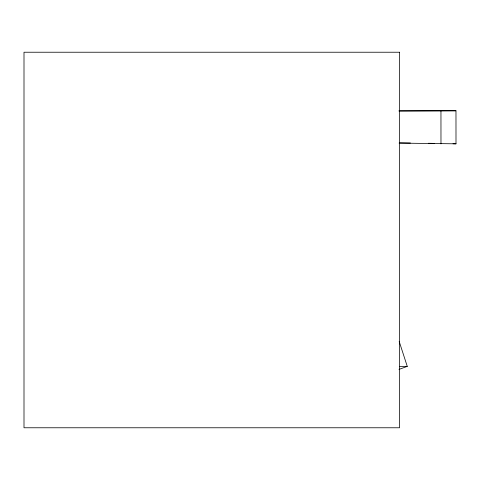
<?xml version="1.0" encoding="UTF-8"?>
<svg xmlns="http://www.w3.org/2000/svg" width="480" height="480" viewBox="0 0 480 480"><rect width="100%" height="100%" fill="white"/><g stroke="black" fill="none" stroke-linecap="round" stroke-linejoin="round"><path stroke-width="0.72" d="M398.976 369.408L407.262 366.372L399.186 341.436M398.94 110.958L455.976 110.772L456 143.82L399.114 143.106M399.396 366.414L407.262 366.372M455.976 110.772L399.108 110.91M399.282 142.878L410.424 142.998M428.316 143.274L434.304 143.388M453.006 143.76L456 143.82M440.958 110.844L440.976 143.892M399.546 52.23L24 52.23L24 427.77L399.546 427.77L399.546 52.23"/></g></svg>
